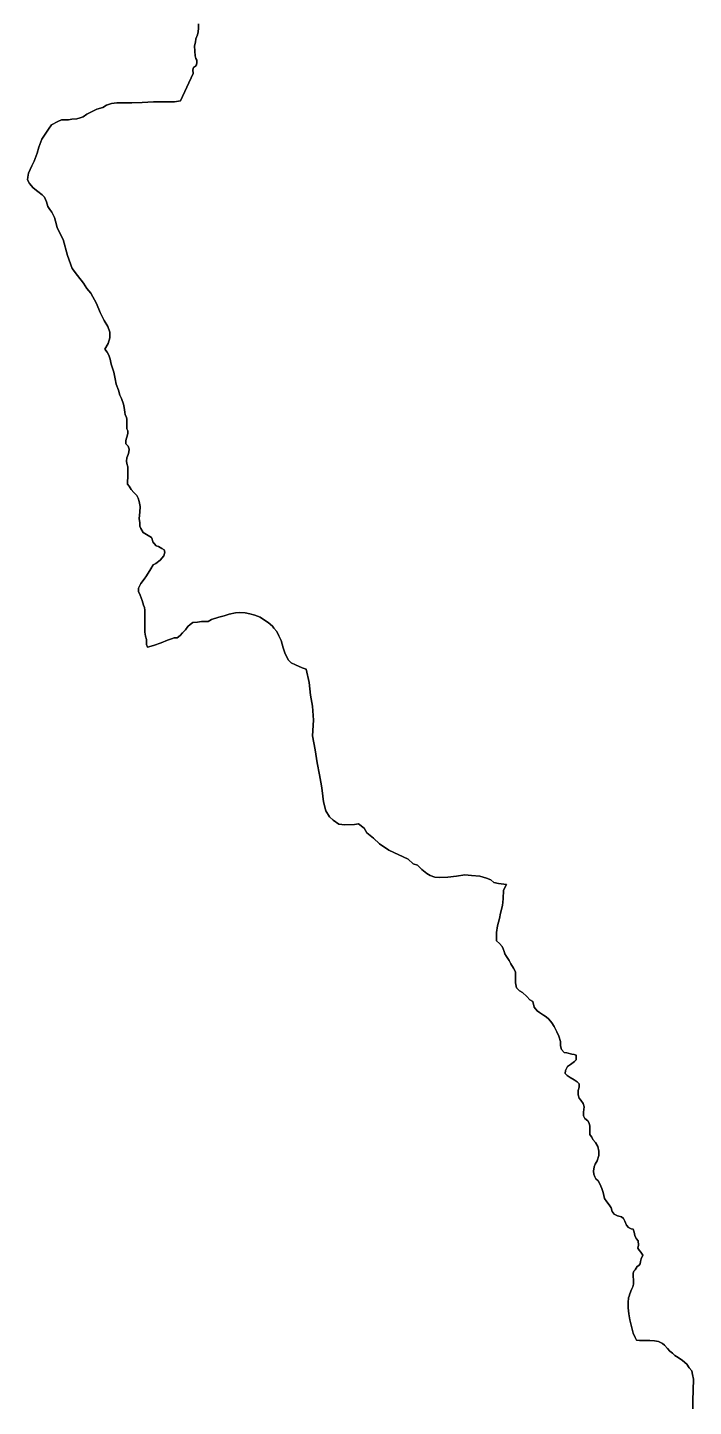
# Model space of a CAD drawing. Header units: inches. Extents: x 33.9 to 41.9, y -4.8 to 5.4.
# Drawn here: x 39.6485 to 39.7018, y -3.8627 to -3.7523 of the extents above; entities that cross this region are included whole.
import ezdxf

# ---------------------------------------------------------------- set-up
doc = ezdxf.new("R2010")
doc.units = ezdxf.units.IN
doc.header["$MEASUREMENT"] = 0
doc.layers.add('Counties', color=7, linetype='Continuous')

msp = doc.modelspace()

# ---------------------------------------------------------------- linework, layer by layer
at = {"layer": 'Counties'}
for points in [[(39.70175, -3.86293), (39.70175, -3.86228), (39.70181, -3.86054), (39.70173, -3.86018), (39.70167, -3.85987), (39.70147, -3.85963), (39.70127, -3.85934), (39.70092, -3.85906), (39.70058, -3.85881), (39.70033, -3.85865), (39.70013, -3.85848), (39.69991, -3.8583), (39.69973, -3.85808), (39.69948, -3.85783), (39.69932, -3.85769), (39.69902, -3.85753), (39.69869, -3.85748), (39.69833, -3.85746), (39.69792, -3.85746), (39.6975, -3.85744), (39.69726, -3.85742), (39.69713, -3.8572), (39.69697, -3.85687), (39.69691, -3.85654), (39.69671, -3.85579), (39.69663, -3.85532), (39.69659, -3.85483), (39.69659, -3.8544), (39.69661, -3.85404), (39.69665, -3.85391), (39.69671, -3.85371), (39.69685, -3.85336), (39.69695, -3.85316), (39.69701, -3.85295), (39.69701, -3.85263), (39.69697, -3.8523), (39.69697, -3.85206), (39.69703, -3.85191), (39.69715, -3.85179), (39.69729, -3.85154), (39.69744, -3.85146), (39.69754, -3.85132), (39.69756, -3.85112), (39.69762, -3.85091), (39.69776, -3.85063), (39.6976, -3.85038), (39.69746, -3.85022), (39.69736, -3.85006), (39.6974, -3.84981), (39.69738, -3.84948), (39.69723, -3.84928), (39.69711, -3.84904), (39.69707, -3.84877), (39.69699, -3.84854), (39.69683, -3.84851), (39.69661, -3.8484), (39.69646, -3.84822), (39.69632, -3.84791), (39.69622, -3.84769), (39.69604, -3.84755), (39.69573, -3.84746), (39.69547, -3.84734), (39.69531, -3.84712), (39.69521, -3.84683), (39.69505, -3.84659), (39.69488, -3.84636), (39.69468, -3.84607), (39.69464, -3.84585), (39.69458, -3.84559), (39.69448, -3.84528), (39.69432, -3.84491), (39.69419, -3.84467), (39.69399, -3.8445), (39.69391, -3.84434), (39.69383, -3.84414), (39.69381, -3.84389), (39.69385, -3.84355), (39.69393, -3.84334), (39.69411, -3.84306), (39.69423, -3.84263), (39.69423, -3.84228), (39.69415, -3.84191), (39.69397, -3.84159), (39.69375, -3.84136), (39.69367, -3.84118), (39.69357, -3.84103), (39.69352, -3.84095), (39.69352, -3.84065), (39.6935, -3.8403), (39.69346, -3.84006), (39.69334, -3.83987), (39.69312, -3.83967), (39.693, -3.83946), (39.693, -3.83918), (39.69306, -3.83873), (39.69298, -3.83848), (39.6928, -3.83822), (39.69267, -3.83806), (39.69257, -3.83777), (39.69257, -3.83744), (39.69267, -3.83716), (39.69265, -3.83689), (39.69249, -3.83675), (39.69225, -3.83657), (39.69195, -3.8364), (39.6917, -3.83622), (39.69154, -3.83606), (39.69156, -3.83583), (39.69168, -3.83561), (39.69172, -3.8355), (39.69196, -3.83534), (39.69229, -3.8351), (39.69243, -3.83497), (39.69243, -3.83479), (39.69241, -3.83461), (39.69225, -3.83455), (39.69206, -3.83452), (39.69168, -3.83442), (39.69146, -3.83438), (39.69125, -3.83414), (39.69117, -3.83387), (39.69117, -3.8335), (39.69103, -3.83308), (39.69087, -3.83273), (39.69065, -3.8323), (39.69046, -3.83201), (39.69024, -3.83171), (39.69002, -3.83153), (39.6898, -3.8314), (39.68947, -3.8312), (39.68929, -3.83105), (39.68905, -3.83075), (39.68894, -3.83032), (39.68872, -3.83018), (39.68848, -3.82991), (39.68812, -3.82959), (39.68789, -3.82944), (39.68763, -3.82922), (39.68757, -3.82881), (39.68757, -3.82834), (39.68755, -3.82793), (39.68739, -3.82763), (39.6872, -3.8273), (39.68706, -3.82703), (39.68684, -3.82671), (39.6867, -3.82648), (39.68666, -3.8263), (39.68657, -3.82608), (39.68649, -3.82591), (39.68627, -3.82567), (39.68605, -3.82546), (39.68603, -3.82479), (39.68611, -3.82426), (39.68627, -3.82365), (39.68637, -3.82324), (39.68653, -3.82261), (39.68657, -3.82209), (39.68661, -3.8214), (39.68684, -3.82093), (39.68619, -3.82087), (39.68584, -3.82077), (39.68558, -3.82056), (39.68524, -3.82044), (39.68471, -3.82026), (39.68404, -3.82022), (39.6835, -3.82016), (39.68283, -3.82026), (39.68214, -3.82034), (39.68151, -3.82038), (39.6811, -3.82034), (39.68072, -3.82022), (39.68046, -3.82007), (39.68007, -3.81973), (39.67971, -3.81938), (39.67936, -3.81928), (39.67898, -3.81891), (39.67742, -3.8182), (39.67667, -3.81768), (39.6762, -3.81724), (39.67566, -3.81679), (39.67545, -3.81642), (39.67499, -3.81609), (39.67466, -3.81613), (39.67389, -3.81617), (39.67341, -3.81611), (39.67296, -3.81579), (39.67268, -3.81552), (39.67237, -3.81503), (39.67219, -3.81432), (39.67209, -3.81342), (39.67203, -3.81305), (39.67187, -3.81217), (39.67169, -3.8112), (39.67152, -3.81015), (39.6713, -3.80903), (39.67138, -3.80779), (39.6713, -3.80666), (39.67116, -3.80577), (39.67104, -3.80477), (39.67079, -3.80369), (39.67049, -3.80358), (39.66996, -3.80336), (39.6696, -3.8032), (39.66938, -3.80297), (39.66923, -3.80269), (39.66909, -3.80238), (39.66895, -3.80199), (39.66889, -3.80169), (39.66879, -3.8014), (39.6686, -3.80103), (39.66846, -3.80068), (39.66822, -3.8004), (39.6681, -3.80024), (39.66775, -3.79997), (39.66739, -3.79971), (39.66713, -3.79952), (39.66668, -3.79936), (39.66629, -3.79926), (39.66593, -3.79919), (39.66544, -3.79917), (39.66514, -3.79919), (39.66463, -3.7993), (39.66423, -3.79942), (39.6638, -3.79954), (39.66322, -3.79973), (39.66295, -3.79987), (39.66243, -3.79987), (39.6621, -3.79993), (39.66172, -3.79997), (39.66152, -3.80011), (39.66133, -3.80027), (39.66113, -3.80054), (39.66091, -3.80079), (39.6607, -3.80101), (39.66046, -3.80119), (39.66022, -3.80119), (39.66002, -3.80127), (39.65969, -3.80138), (39.65919, -3.80158), (39.65858, -3.80181), (39.65811, -3.80193), (39.65803, -3.80172), (39.65801, -3.80131), (39.65793, -3.80105), (39.65789, -3.80074), (39.65789, -3.80025), (39.65789, -3.79897), (39.65787, -3.79876), (39.65779, -3.79856), (39.65767, -3.79821), (39.65752, -3.79776), (39.65738, -3.79748), (39.65738, -3.79721), (39.65756, -3.79683), (39.65783, -3.79648), (39.65803, -3.79623), (39.65837, -3.79566), (39.65854, -3.79534), (39.65876, -3.79523), (39.6591, -3.79497), (39.65941, -3.79462), (39.65949, -3.79434), (39.65943, -3.79413), (39.65925, -3.79403), (39.65898, -3.79387), (39.6588, -3.79381), (39.65864, -3.79364), (39.65852, -3.7935), (39.65848, -3.79328), (39.65843, -3.79315), (39.65815, -3.79299), (39.65775, -3.79274), (39.65756, -3.79244), (39.65748, -3.79225), (39.65748, -3.79197), (39.65744, -3.79162), (39.65748, -3.79113), (39.6575, -3.79068), (39.65742, -3.79026), (39.65736, -3.78999), (39.65724, -3.78979), (39.657, -3.78954), (39.65679, -3.78931), (39.65663, -3.78905), (39.65649, -3.78887), (39.65649, -3.7887), (39.65651, -3.7883), (39.65653, -3.78789), (39.65653, -3.7875), (39.65645, -3.78723), (39.65641, -3.78703), (39.65643, -3.78677), (39.65655, -3.78652), (39.65661, -3.78631), (39.65663, -3.78607), (39.65655, -3.78583), (39.65637, -3.78564), (39.65637, -3.78538), (39.65641, -3.78521), (39.65647, -3.78505), (39.65653, -3.78481), (39.65653, -3.78462), (39.65645, -3.78444), (39.65643, -3.78419), (39.65643, -3.7837), (39.65641, -3.78352), (39.65631, -3.78334), (39.65627, -3.78311), (39.65623, -3.78275), (39.65618, -3.78248), (39.65602, -3.78203), (39.65588, -3.78175), (39.65578, -3.78136), (39.6556, -3.78087), (39.6555, -3.78046), (39.65539, -3.77991), (39.65519, -3.77928), (39.65511, -3.77887), (39.65501, -3.77856), (39.65487, -3.7783), (39.65468, -3.77807), (39.65495, -3.77762), (39.65509, -3.77717), (39.65507, -3.77672), (39.65491, -3.77627), (39.65462, -3.77578), (39.65432, -3.77513), (39.65402, -3.77442), (39.65357, -3.7736), (39.65325, -3.77321), (39.65298, -3.77279), (39.6525, -3.77217), (39.65207, -3.77162), (39.65169, -3.77056), (39.65134, -3.7693), (39.65098, -3.76858), (39.65087, -3.76832), (39.65073, -3.76783), (39.65065, -3.76752), (39.65045, -3.76709), (39.65029, -3.76689), (39.65012, -3.76666), (39.65, -3.76628), (39.64984, -3.76591), (39.64966, -3.76572), (39.64931, -3.76546), (39.64895, -3.76515), (39.64865, -3.76481), (39.6485, -3.76452), (39.64852, -3.7643), (39.64857, -3.76397), (39.64883, -3.7634), (39.64903, -3.76301), (39.64927, -3.76238), (39.64941, -3.76189), (39.64964, -3.76126), (39.6499, -3.76085), (39.65016, -3.76046), (39.65041, -3.76011), (39.65091, -3.75983), (39.6512, -3.75972), (39.6515, -3.7597), (39.65176, -3.7597), (39.65203, -3.75966), (39.65243, -3.75962), (39.6527, -3.75956), (39.65294, -3.75948), (39.65324, -3.75926), (39.65367, -3.75905), (39.65403, -3.75885), (39.65452, -3.75871), (39.65482, -3.75854), (39.65521, -3.7584), (39.65563, -3.75836), (39.65626, -3.75836), (39.65683, -3.75836), (39.65768, -3.75832), (39.65859, -3.75828), (39.65944, -3.75828), (39.66025, -3.75826), (39.66074, -3.7582), (39.66175, -3.75601), (39.66173, -3.75571), (39.66179, -3.75552), (39.66195, -3.75542), (39.66203, -3.7553), (39.66205, -3.75513), (39.66205, -3.75493), (39.66197, -3.75481), (39.66191, -3.75458), (39.66189, -3.75422), (39.66187, -3.75377), (39.66193, -3.75348), (39.66197, -3.75322), (39.66211, -3.75291), (39.66215, -3.75267), (39.66219, -3.75238), (39.66219, -3.75201)], [(39.66219, -3.75201), (39.66219, -3.75238), (39.66215, -3.75267), (39.66211, -3.75291), (39.66197, -3.75322), (39.66193, -3.75348), (39.66187, -3.75377), (39.66189, -3.75422), (39.66191, -3.75458), (39.66197, -3.75481), (39.66205, -3.75493), (39.66205, -3.75513), (39.66203, -3.7553), (39.66195, -3.75542), (39.66179, -3.75552), (39.66173, -3.75571), (39.66175, -3.75601), (39.66074, -3.7582), (39.66025, -3.75826), (39.65944, -3.75828), (39.65859, -3.75828), (39.65768, -3.75832), (39.65683, -3.75836), (39.65626, -3.75836), (39.65563, -3.75836), (39.65521, -3.7584), (39.65482, -3.75854), (39.65452, -3.75871), (39.65403, -3.75885), (39.65367, -3.75905), (39.65324, -3.75926), (39.65294, -3.75948), (39.6527, -3.75956), (39.65243, -3.75962), (39.65203, -3.75966), (39.65176, -3.7597), (39.6515, -3.7597), (39.6512, -3.75972), (39.65091, -3.75983), (39.65041, -3.76011), (39.65016, -3.76046), (39.6499, -3.76085), (39.64964, -3.76126), (39.64941, -3.76189), (39.64927, -3.76238), (39.64903, -3.76301), (39.64883, -3.7634), (39.64857, -3.76397), (39.64852, -3.7643), (39.6485, -3.76452), (39.64865, -3.76481), (39.64895, -3.76515), (39.64931, -3.76546), (39.64966, -3.76572), (39.64984, -3.76591), (39.65, -3.76628), (39.65012, -3.76666), (39.65029, -3.76689), (39.65045, -3.76709), (39.65065, -3.76752), (39.65073, -3.76783), (39.65087, -3.76832), (39.65098, -3.76858), (39.65134, -3.7693), (39.65169, -3.77056), (39.65207, -3.77162), (39.6525, -3.77217), (39.65298, -3.77279), (39.65325, -3.77321), (39.65357, -3.7736), (39.65402, -3.77442), (39.65432, -3.77513), (39.65462, -3.77578), (39.65491, -3.77627), (39.65507, -3.77672), (39.65509, -3.77717), (39.65495, -3.77762), (39.65468, -3.77807), (39.65487, -3.7783), (39.65501, -3.77856), (39.65511, -3.77887), (39.65519, -3.77928), (39.65539, -3.77991), (39.6555, -3.78046), (39.6556, -3.78087), (39.65578, -3.78136), (39.65588, -3.78175), (39.65602, -3.78203), (39.65618, -3.78248), (39.65623, -3.78275), (39.65627, -3.78311), (39.65631, -3.78334), (39.65641, -3.78352), (39.65643, -3.7837), (39.65643, -3.78419), (39.65645, -3.78444), (39.65653, -3.78462), (39.65653, -3.78481), (39.65647, -3.78505), (39.65641, -3.78521), (39.65637, -3.78538), (39.65637, -3.78564), (39.65655, -3.78583), (39.65663, -3.78607), (39.65661, -3.78631), (39.65655, -3.78652), (39.65643, -3.78677), (39.65641, -3.78703), (39.65645, -3.78723), (39.65653, -3.7875), (39.65653, -3.78789), (39.65651, -3.7883), (39.65649, -3.7887), (39.65649, -3.78887), (39.65663, -3.78905), (39.65679, -3.78931), (39.657, -3.78954), (39.65724, -3.78979), (39.65736, -3.78999), (39.65742, -3.79026), (39.6575, -3.79068), (39.65748, -3.79113), (39.65744, -3.79162), (39.65748, -3.79197), (39.65748, -3.79225), (39.65756, -3.79244), (39.65775, -3.79274), (39.65815, -3.79299), (39.65843, -3.79315), (39.65848, -3.79328), (39.65852, -3.7935), (39.65864, -3.79364), (39.6588, -3.79381), (39.65898, -3.79387), (39.65925, -3.79403), (39.65943, -3.79413), (39.65949, -3.79434), (39.65941, -3.79462), (39.6591, -3.79497), (39.65876, -3.79523), (39.65854, -3.79534), (39.65837, -3.79566), (39.65803, -3.79623), (39.65783, -3.79648), (39.65756, -3.79683), (39.65738, -3.79721), (39.65738, -3.79748), (39.65752, -3.79776), (39.65767, -3.79821), (39.65779, -3.79856), (39.65787, -3.79876), (39.65789, -3.79897), (39.65789, -3.80025), (39.65789, -3.80074), (39.65793, -3.80105), (39.65801, -3.80131), (39.65803, -3.80172), (39.65811, -3.80193), (39.65858, -3.80181), (39.65919, -3.80158), (39.65969, -3.80138), (39.66002, -3.80127), (39.66022, -3.80119), (39.66046, -3.80119), (39.6607, -3.80101), (39.66091, -3.80079), (39.66113, -3.80054), (39.66133, -3.80027), (39.66152, -3.80011), (39.66172, -3.79997), (39.6621, -3.79993), (39.66243, -3.79987), (39.66295, -3.79987), (39.66322, -3.79973), (39.6638, -3.79954), (39.66423, -3.79942), (39.66463, -3.7993), (39.66514, -3.79919), (39.66544, -3.79917), (39.66593, -3.79919), (39.66629, -3.79926), (39.66668, -3.79936), (39.66713, -3.79952), (39.66739, -3.79971), (39.66775, -3.79997), (39.6681, -3.80024), (39.66822, -3.8004), (39.66846, -3.80068), (39.6686, -3.80103), (39.66879, -3.8014), (39.66889, -3.80169), (39.66895, -3.80199), (39.66909, -3.80238), (39.66923, -3.80269), (39.66938, -3.80297), (39.6696, -3.8032), (39.66996, -3.80336), (39.67049, -3.80358), (39.67079, -3.80369), (39.67104, -3.80477), (39.67116, -3.80577), (39.6713, -3.80666), (39.67138, -3.80779), (39.6713, -3.80903), (39.67152, -3.81015), (39.67169, -3.8112), (39.67187, -3.81217), (39.67203, -3.81305), (39.67209, -3.81342), (39.67219, -3.81432), (39.67237, -3.81503), (39.67268, -3.81552), (39.67296, -3.81579), (39.67341, -3.81611), (39.67389, -3.81617), (39.67466, -3.81613), (39.67499, -3.81609), (39.67545, -3.81642), (39.67566, -3.81679), (39.6762, -3.81724), (39.67667, -3.81768), (39.67742, -3.8182), (39.67898, -3.81891), (39.67936, -3.81928), (39.67971, -3.81938), (39.68007, -3.81973), (39.68046, -3.82007), (39.68072, -3.82022), (39.6811, -3.82034), (39.68151, -3.82038), (39.68214, -3.82034), (39.68283, -3.82026), (39.6835, -3.82016), (39.68404, -3.82022), (39.68471, -3.82026), (39.68524, -3.82044), (39.68558, -3.82056), (39.68584, -3.82077), (39.68619, -3.82087), (39.68684, -3.82093), (39.68661, -3.8214), (39.68657, -3.82209), (39.68653, -3.82261), (39.68637, -3.82324), (39.68627, -3.82365), (39.68611, -3.82426), (39.68603, -3.82479), (39.68605, -3.82546), (39.68627, -3.82567), (39.68649, -3.82591), (39.68657, -3.82608), (39.68666, -3.8263), (39.6867, -3.82648), (39.68684, -3.82671), (39.68706, -3.82703), (39.6872, -3.8273), (39.68739, -3.82763), (39.68755, -3.82793), (39.68757, -3.82834), (39.68757, -3.82881), (39.68763, -3.82922), (39.68789, -3.82944), (39.68812, -3.82959), (39.68848, -3.82991), (39.68872, -3.83018), (39.68894, -3.83032), (39.68905, -3.83075), (39.68929, -3.83105), (39.68947, -3.8312), (39.6898, -3.8314), (39.69002, -3.83153), (39.69024, -3.83171), (39.69046, -3.83201), (39.69065, -3.8323), (39.69087, -3.83273), (39.69103, -3.83308), (39.69117, -3.8335), (39.69117, -3.83387), (39.69125, -3.83414), (39.69146, -3.83438), (39.69168, -3.83442), (39.69206, -3.83452), (39.69225, -3.83455), (39.69241, -3.83461), (39.69243, -3.83479), (39.69243, -3.83497), (39.69229, -3.8351), (39.69196, -3.83534), (39.69172, -3.8355), (39.69168, -3.83561), (39.69156, -3.83583), (39.69154, -3.83606), (39.6917, -3.83622), (39.69195, -3.8364), (39.69225, -3.83657), (39.69249, -3.83675), (39.69265, -3.83689), (39.69267, -3.83716), (39.69257, -3.83744), (39.69257, -3.83777), (39.69267, -3.83806), (39.6928, -3.83822), (39.69298, -3.83848), (39.69306, -3.83873), (39.693, -3.83918), (39.693, -3.83946), (39.69312, -3.83967), (39.69334, -3.83987), (39.69346, -3.84006), (39.6935, -3.8403), (39.69352, -3.84065), (39.69352, -3.84095), (39.69357, -3.84103), (39.69367, -3.84118), (39.69375, -3.84136), (39.69397, -3.84159), (39.69415, -3.84191), (39.69423, -3.84228), (39.69423, -3.84263), (39.69411, -3.84306), (39.69393, -3.84334), (39.69385, -3.84355), (39.69381, -3.84389), (39.69383, -3.84414), (39.69391, -3.84434), (39.69399, -3.8445), (39.69419, -3.84467), (39.69432, -3.84491), (39.69448, -3.84528), (39.69458, -3.84559), (39.69464, -3.84585), (39.69468, -3.84607), (39.69488, -3.84636), (39.69505, -3.84659), (39.69521, -3.84683), (39.69531, -3.84712), (39.69547, -3.84734), (39.69573, -3.84746), (39.69604, -3.84755), (39.69622, -3.84769), (39.69632, -3.84791), (39.69646, -3.84822), (39.69661, -3.8484), (39.69683, -3.84851), (39.69699, -3.84854), (39.69707, -3.84877), (39.69711, -3.84904), (39.69723, -3.84928), (39.69738, -3.84948), (39.6974, -3.84981), (39.69736, -3.85006), (39.69746, -3.85022), (39.6976, -3.85038), (39.69776, -3.85063), (39.69762, -3.85091), (39.69756, -3.85112), (39.69754, -3.85132), (39.69744, -3.85146), (39.69729, -3.85154), (39.69715, -3.85179), (39.69703, -3.85191), (39.69697, -3.85206), (39.69697, -3.8523), (39.69701, -3.85263), (39.69701, -3.85295), (39.69695, -3.85316), (39.69685, -3.85336), (39.69671, -3.85371), (39.69665, -3.85391), (39.69661, -3.85404), (39.69659, -3.8544), (39.69659, -3.85483), (39.69663, -3.85532), (39.69671, -3.85579), (39.69691, -3.85654), (39.69697, -3.85687), (39.69713, -3.8572), (39.69726, -3.85742), (39.6975, -3.85744), (39.69792, -3.85746), (39.69833, -3.85746), (39.69869, -3.85748), (39.69902, -3.85753), (39.69932, -3.85769), (39.69948, -3.85783), (39.69973, -3.85808), (39.69991, -3.8583), (39.70013, -3.85848), (39.70033, -3.85865), (39.70058, -3.85881), (39.70092, -3.85906), (39.70127, -3.85934), (39.70147, -3.85963), (39.70167, -3.85987), (39.70173, -3.86018), (39.70181, -3.86054), (39.70175, -3.86228), (39.70175, -3.86293)], [(39.70175, -3.86293), (39.70175, -3.86228), (39.70181, -3.86054), (39.70173, -3.86018), (39.70167, -3.85987), (39.70147, -3.85963), (39.70127, -3.85934), (39.70092, -3.85906), (39.70058, -3.85881), (39.70033, -3.85865), (39.70013, -3.85848), (39.69991, -3.8583), (39.69973, -3.85808), (39.69948, -3.85783), (39.69932, -3.85769), (39.69902, -3.85753), (39.69869, -3.85748), (39.69833, -3.85746), (39.69792, -3.85746), (39.6975, -3.85744), (39.69726, -3.85742), (39.69713, -3.8572), (39.69697, -3.85687), (39.69691, -3.85654), (39.69671, -3.85579), (39.69663, -3.85532), (39.69659, -3.85483), (39.69659, -3.8544), (39.69661, -3.85404), (39.69665, -3.85391), (39.69671, -3.85371), (39.69685, -3.85336), (39.69695, -3.85316), (39.69701, -3.85295), (39.69701, -3.85263), (39.69697, -3.8523), (39.69697, -3.85206), (39.69703, -3.85191), (39.69715, -3.85179), (39.69729, -3.85154), (39.69744, -3.85146), (39.69754, -3.85132), (39.69756, -3.85112), (39.69762, -3.85091), (39.69776, -3.85063), (39.6976, -3.85038), (39.69746, -3.85022), (39.69736, -3.85006), (39.6974, -3.84981), (39.69738, -3.84948), (39.69723, -3.84928), (39.69711, -3.84904), (39.69707, -3.84877), (39.69699, -3.84854), (39.69683, -3.84851), (39.69661, -3.8484), (39.69646, -3.84822), (39.69632, -3.84791), (39.69622, -3.84769), (39.69604, -3.84755), (39.69573, -3.84746), (39.69547, -3.84734), (39.69531, -3.84712), (39.69521, -3.84683), (39.69505, -3.84659), (39.69488, -3.84636), (39.69468, -3.84607), (39.69464, -3.84585), (39.69458, -3.84559), (39.69448, -3.84528), (39.69432, -3.84491), (39.69419, -3.84467), (39.69399, -3.8445), (39.69391, -3.84434), (39.69383, -3.84414), (39.69381, -3.84389), (39.69385, -3.84355), (39.69393, -3.84334), (39.69411, -3.84306), (39.69423, -3.84263), (39.69423, -3.84228), (39.69415, -3.84191), (39.69397, -3.84159), (39.69375, -3.84136), (39.69367, -3.84118), (39.69357, -3.84103), (39.69352, -3.84095), (39.69352, -3.84065), (39.6935, -3.8403), (39.69346, -3.84006), (39.69334, -3.83987), (39.69312, -3.83967), (39.693, -3.83946), (39.693, -3.83918), (39.69306, -3.83873), (39.69298, -3.83848), (39.6928, -3.83822), (39.69267, -3.83806), (39.69257, -3.83777), (39.69257, -3.83744), (39.69267, -3.83716), (39.69265, -3.83689), (39.69249, -3.83675), (39.69225, -3.83657), (39.69195, -3.8364), (39.6917, -3.83622), (39.69154, -3.83606), (39.69156, -3.83583), (39.69168, -3.83561), (39.69172, -3.8355), (39.69196, -3.83534), (39.69229, -3.8351), (39.69243, -3.83497), (39.69243, -3.83479), (39.69241, -3.83461), (39.69225, -3.83455), (39.69206, -3.83452), (39.69168, -3.83442), (39.69146, -3.83438), (39.69125, -3.83414), (39.69117, -3.83387), (39.69117, -3.8335), (39.69103, -3.83308), (39.69087, -3.83273), (39.69065, -3.8323), (39.69046, -3.83201), (39.69024, -3.83171), (39.69002, -3.83153), (39.6898, -3.8314), (39.68947, -3.8312), (39.68929, -3.83105), (39.68905, -3.83075), (39.68894, -3.83032), (39.68872, -3.83018), (39.68848, -3.82991), (39.68812, -3.82959), (39.68789, -3.82944), (39.68763, -3.82922), (39.68757, -3.82881), (39.68757, -3.82834), (39.68755, -3.82793), (39.68739, -3.82763), (39.6872, -3.8273), (39.68706, -3.82703), (39.68684, -3.82671), (39.6867, -3.82648), (39.68666, -3.8263), (39.68657, -3.82608), (39.68649, -3.82591), (39.68627, -3.82567), (39.68605, -3.82546), (39.68603, -3.82479), (39.68611, -3.82426), (39.68627, -3.82365), (39.68637, -3.82324), (39.68653, -3.82261), (39.68657, -3.82209), (39.68661, -3.8214), (39.68684, -3.82093), (39.68619, -3.82087), (39.68584, -3.82077), (39.68558, -3.82056), (39.68524, -3.82044), (39.68471, -3.82026), (39.68404, -3.82022), (39.6835, -3.82016), (39.68283, -3.82026), (39.68214, -3.82034), (39.68151, -3.82038), (39.6811, -3.82034), (39.68072, -3.82022), (39.68046, -3.82007), (39.68007, -3.81973), (39.67971, -3.81938), (39.67936, -3.81928), (39.67898, -3.81891), (39.67742, -3.8182), (39.67667, -3.81768), (39.6762, -3.81724), (39.67566, -3.81679), (39.67545, -3.81642), (39.67499, -3.81609), (39.67466, -3.81613), (39.67389, -3.81617), (39.67341, -3.81611), (39.67296, -3.81579), (39.67268, -3.81552), (39.67237, -3.81503), (39.67219, -3.81432), (39.67209, -3.81342), (39.67203, -3.81305), (39.67187, -3.81217), (39.67169, -3.8112), (39.67152, -3.81015), (39.6713, -3.80903), (39.67138, -3.80779), (39.6713, -3.80666), (39.67116, -3.80577), (39.67104, -3.80477), (39.67079, -3.80369), (39.67049, -3.80358), (39.66996, -3.80336), (39.6696, -3.8032), (39.66938, -3.80297), (39.66923, -3.80269), (39.66909, -3.80238), (39.66895, -3.80199), (39.66889, -3.80169), (39.66879, -3.8014), (39.6686, -3.80103), (39.66846, -3.80068), (39.66822, -3.8004), (39.6681, -3.80024), (39.66775, -3.79997), (39.66739, -3.79971), (39.66713, -3.79952), (39.66668, -3.79936), (39.66629, -3.79926), (39.66593, -3.79919), (39.66544, -3.79917), (39.66514, -3.79919), (39.66463, -3.7993), (39.66423, -3.79942), (39.6638, -3.79954), (39.66322, -3.79973), (39.66295, -3.79987), (39.66243, -3.79987), (39.6621, -3.79993), (39.66172, -3.79997), (39.66152, -3.80011), (39.66133, -3.80027), (39.66113, -3.80054), (39.66091, -3.80079), (39.6607, -3.80101), (39.66046, -3.80119), (39.66022, -3.80119), (39.66002, -3.80127), (39.65969, -3.80138), (39.65919, -3.80158), (39.65858, -3.80181), (39.65811, -3.80193), (39.65803, -3.80172), (39.65801, -3.80131), (39.65793, -3.80105), (39.65789, -3.80074), (39.65789, -3.80025), (39.65789, -3.79897), (39.65787, -3.79876), (39.65779, -3.79856), (39.65767, -3.79821), (39.65752, -3.79776), (39.65738, -3.79748), (39.65738, -3.79721), (39.65756, -3.79683), (39.65783, -3.79648), (39.65803, -3.79623), (39.65837, -3.79566), (39.65854, -3.79534), (39.65876, -3.79523), (39.6591, -3.79497), (39.65941, -3.79462), (39.65949, -3.79434), (39.65943, -3.79413), (39.65925, -3.79403), (39.65898, -3.79387), (39.6588, -3.79381), (39.65864, -3.79364), (39.65852, -3.7935), (39.65848, -3.79328), (39.65843, -3.79315), (39.65815, -3.79299), (39.65775, -3.79274), (39.65756, -3.79244), (39.65748, -3.79225), (39.65748, -3.79197), (39.65744, -3.79162), (39.65748, -3.79113), (39.6575, -3.79068), (39.65742, -3.79026), (39.65736, -3.78999), (39.65724, -3.78979), (39.657, -3.78954), (39.65679, -3.78931), (39.65663, -3.78905), (39.65649, -3.78887), (39.65649, -3.7887), (39.65651, -3.7883), (39.65653, -3.78789), (39.65653, -3.7875), (39.65645, -3.78723), (39.65641, -3.78703), (39.65643, -3.78677), (39.65655, -3.78652), (39.65661, -3.78631), (39.65663, -3.78607), (39.65655, -3.78583), (39.65637, -3.78564), (39.65637, -3.78538), (39.65641, -3.78521), (39.65647, -3.78505), (39.65653, -3.78481), (39.65653, -3.78462), (39.65645, -3.78444), (39.65643, -3.78419), (39.65643, -3.7837), (39.65641, -3.78352), (39.65631, -3.78334), (39.65627, -3.78311), (39.65623, -3.78275), (39.65618, -3.78248), (39.65602, -3.78203), (39.65588, -3.78175), (39.65578, -3.78136), (39.6556, -3.78087), (39.6555, -3.78046), (39.65539, -3.77991), (39.65519, -3.77928), (39.65511, -3.77887), (39.65501, -3.77856), (39.65487, -3.7783), (39.65468, -3.77807), (39.65495, -3.77762), (39.65509, -3.77717), (39.65507, -3.77672), (39.65491, -3.77627), (39.65462, -3.77578), (39.65432, -3.77513), (39.65402, -3.77442), (39.65357, -3.7736), (39.65325, -3.77321), (39.65298, -3.77279), (39.6525, -3.77217), (39.65207, -3.77162), (39.65169, -3.77056), (39.65134, -3.7693), (39.65098, -3.76858), (39.65087, -3.76832), (39.65073, -3.76783), (39.65065, -3.76752), (39.65045, -3.76709), (39.65029, -3.76689), (39.65012, -3.76666), (39.65, -3.76628), (39.64984, -3.76591), (39.64966, -3.76572), (39.64931, -3.76546), (39.64895, -3.76515), (39.64865, -3.76481), (39.6485, -3.76452), (39.64852, -3.7643), (39.64857, -3.76397), (39.64883, -3.7634), (39.64903, -3.76301), (39.64927, -3.76238), (39.64941, -3.76189), (39.64964, -3.76126), (39.6499, -3.76085), (39.65016, -3.76046), (39.65041, -3.76011), (39.65091, -3.75983), (39.6512, -3.75972), (39.6515, -3.7597), (39.65176, -3.7597), (39.65203, -3.75966), (39.65243, -3.75962), (39.6527, -3.75956), (39.65294, -3.75948), (39.65324, -3.75926), (39.65367, -3.75905), (39.65403, -3.75885), (39.65452, -3.75871), (39.65482, -3.75854), (39.65521, -3.7584), (39.65563, -3.75836), (39.65626, -3.75836), (39.65683, -3.75836), (39.65768, -3.75832), (39.65859, -3.75828), (39.65944, -3.75828), (39.66025, -3.75826), (39.66074, -3.7582), (39.66175, -3.75601), (39.66173, -3.75571), (39.66179, -3.75552), (39.66195, -3.75542), (39.66203, -3.7553), (39.66205, -3.75513), (39.66205, -3.75493), (39.66197, -3.75481), (39.66191, -3.75458), (39.66189, -3.75422), (39.66187, -3.75377), (39.66193, -3.75348), (39.66197, -3.75322), (39.66211, -3.75291), (39.66215, -3.75267), (39.66219, -3.75238), (39.66219, -3.75201)], [(39.66219, -3.75201), (39.66219, -3.75238), (39.66215, -3.75267), (39.66211, -3.75291), (39.66197, -3.75322), (39.66193, -3.75348), (39.66187, -3.75377), (39.66189, -3.75422), (39.66191, -3.75458), (39.66197, -3.75481), (39.66205, -3.75493), (39.66205, -3.75513), (39.66203, -3.7553), (39.66195, -3.75542), (39.66179, -3.75552), (39.66173, -3.75571), (39.66175, -3.75601), (39.66074, -3.7582), (39.66025, -3.75826), (39.65944, -3.75828), (39.65859, -3.75828), (39.65768, -3.75832), (39.65683, -3.75836), (39.65626, -3.75836), (39.65563, -3.75836), (39.65521, -3.7584), (39.65482, -3.75854), (39.65452, -3.75871), (39.65403, -3.75885), (39.65367, -3.75905), (39.65324, -3.75926), (39.65294, -3.75948), (39.6527, -3.75956), (39.65243, -3.75962), (39.65203, -3.75966), (39.65176, -3.7597), (39.6515, -3.7597), (39.6512, -3.75972), (39.65091, -3.75983), (39.65041, -3.76011), (39.65016, -3.76046), (39.6499, -3.76085), (39.64964, -3.76126), (39.64941, -3.76189), (39.64927, -3.76238), (39.64903, -3.76301), (39.64883, -3.7634), (39.64857, -3.76397), (39.64852, -3.7643), (39.6485, -3.76452), (39.64865, -3.76481), (39.64895, -3.76515), (39.64931, -3.76546), (39.64966, -3.76572), (39.64984, -3.76591), (39.65, -3.76628), (39.65012, -3.76666), (39.65029, -3.76689), (39.65045, -3.76709), (39.65065, -3.76752), (39.65073, -3.76783), (39.65087, -3.76832), (39.65098, -3.76858), (39.65134, -3.7693), (39.65169, -3.77056), (39.65207, -3.77162), (39.6525, -3.77217), (39.65298, -3.77279), (39.65325, -3.77321), (39.65357, -3.7736), (39.65402, -3.77442), (39.65432, -3.77513), (39.65462, -3.77578), (39.65491, -3.77627), (39.65507, -3.77672), (39.65509, -3.77717), (39.65495, -3.77762), (39.65468, -3.77807), (39.65487, -3.7783), (39.65501, -3.77856), (39.65511, -3.77887), (39.65519, -3.77928), (39.65539, -3.77991), (39.6555, -3.78046), (39.6556, -3.78087), (39.65578, -3.78136), (39.65588, -3.78175), (39.65602, -3.78203), (39.65618, -3.78248), (39.65623, -3.78275), (39.65627, -3.78311), (39.65631, -3.78334), (39.65641, -3.78352), (39.65643, -3.7837), (39.65643, -3.78419), (39.65645, -3.78444), (39.65653, -3.78462), (39.65653, -3.78481), (39.65647, -3.78505), (39.65641, -3.78521), (39.65637, -3.78538), (39.65637, -3.78564), (39.65655, -3.78583), (39.65663, -3.78607), (39.65661, -3.78631), (39.65655, -3.78652), (39.65643, -3.78677), (39.65641, -3.78703), (39.65645, -3.78723), (39.65653, -3.7875), (39.65653, -3.78789), (39.65651, -3.7883), (39.65649, -3.7887), (39.65649, -3.78887), (39.65663, -3.78905), (39.65679, -3.78931), (39.657, -3.78954), (39.65724, -3.78979), (39.65736, -3.78999), (39.65742, -3.79026), (39.6575, -3.79068), (39.65748, -3.79113), (39.65744, -3.79162), (39.65748, -3.79197), (39.65748, -3.79225), (39.65756, -3.79244), (39.65775, -3.79274), (39.65815, -3.79299), (39.65843, -3.79315), (39.65848, -3.79328), (39.65852, -3.7935), (39.65864, -3.79364), (39.6588, -3.79381), (39.65898, -3.79387), (39.65925, -3.79403), (39.65943, -3.79413), (39.65949, -3.79434), (39.65941, -3.79462), (39.6591, -3.79497), (39.65876, -3.79523), (39.65854, -3.79534), (39.65837, -3.79566), (39.65803, -3.79623), (39.65783, -3.79648), (39.65756, -3.79683), (39.65738, -3.79721), (39.65738, -3.79748), (39.65752, -3.79776), (39.65767, -3.79821), (39.65779, -3.79856), (39.65787, -3.79876), (39.65789, -3.79897), (39.65789, -3.80025), (39.65789, -3.80074), (39.65793, -3.80105), (39.65801, -3.80131), (39.65803, -3.80172), (39.65811, -3.80193), (39.65858, -3.80181), (39.65919, -3.80158), (39.65969, -3.80138), (39.66002, -3.80127), (39.66022, -3.80119), (39.66046, -3.80119), (39.6607, -3.80101), (39.66091, -3.80079), (39.66113, -3.80054), (39.66133, -3.80027), (39.66152, -3.80011), (39.66172, -3.79997), (39.6621, -3.79993), (39.66243, -3.79987), (39.66295, -3.79987), (39.66322, -3.79973), (39.6638, -3.79954), (39.66423, -3.79942), (39.66463, -3.7993), (39.66514, -3.79919), (39.66544, -3.79917), (39.66593, -3.79919), (39.66629, -3.79926), (39.66668, -3.79936), (39.66713, -3.79952), (39.66739, -3.79971), (39.66775, -3.79997), (39.6681, -3.80024), (39.66822, -3.8004), (39.66846, -3.80068), (39.6686, -3.80103), (39.66879, -3.8014), (39.66889, -3.80169), (39.66895, -3.80199), (39.66909, -3.80238), (39.66923, -3.80269), (39.66938, -3.80297), (39.6696, -3.8032), (39.66996, -3.80336), (39.67049, -3.80358), (39.67079, -3.80369), (39.67104, -3.80477), (39.67116, -3.80577), (39.6713, -3.80666), (39.67138, -3.80779), (39.6713, -3.80903), (39.67152, -3.81015), (39.67169, -3.8112), (39.67187, -3.81217), (39.67203, -3.81305), (39.67209, -3.81342), (39.67219, -3.81432), (39.67237, -3.81503), (39.67268, -3.81552), (39.67296, -3.81579), (39.67341, -3.81611), (39.67389, -3.81617), (39.67466, -3.81613), (39.67499, -3.81609), (39.67545, -3.81642), (39.67566, -3.81679), (39.6762, -3.81724), (39.67667, -3.81768), (39.67742, -3.8182), (39.67898, -3.81891), (39.67936, -3.81928), (39.67971, -3.81938), (39.68007, -3.81973), (39.68046, -3.82007), (39.68072, -3.82022), (39.6811, -3.82034), (39.68151, -3.82038), (39.68214, -3.82034), (39.68283, -3.82026), (39.6835, -3.82016), (39.68404, -3.82022), (39.68471, -3.82026), (39.68524, -3.82044), (39.68558, -3.82056), (39.68584, -3.82077), (39.68619, -3.82087), (39.68684, -3.82093), (39.68661, -3.8214), (39.68657, -3.82209), (39.68653, -3.82261), (39.68637, -3.82324), (39.68627, -3.82365), (39.68611, -3.82426), (39.68603, -3.82479), (39.68605, -3.82546), (39.68627, -3.82567), (39.68649, -3.82591), (39.68657, -3.82608), (39.68666, -3.8263), (39.6867, -3.82648), (39.68684, -3.82671), (39.68706, -3.82703), (39.6872, -3.8273), (39.68739, -3.82763), (39.68755, -3.82793), (39.68757, -3.82834), (39.68757, -3.82881), (39.68763, -3.82922), (39.68789, -3.82944), (39.68812, -3.82959), (39.68848, -3.82991), (39.68872, -3.83018), (39.68894, -3.83032), (39.68905, -3.83075), (39.68929, -3.83105), (39.68947, -3.8312), (39.6898, -3.8314), (39.69002, -3.83153), (39.69024, -3.83171), (39.69046, -3.83201), (39.69065, -3.8323), (39.69087, -3.83273), (39.69103, -3.83308), (39.69117, -3.8335), (39.69117, -3.83387), (39.69125, -3.83414), (39.69146, -3.83438), (39.69168, -3.83442), (39.69206, -3.83452), (39.69225, -3.83455), (39.69241, -3.83461), (39.69243, -3.83479), (39.69243, -3.83497), (39.69229, -3.8351), (39.69196, -3.83534), (39.69172, -3.8355), (39.69168, -3.83561), (39.69156, -3.83583), (39.69154, -3.83606), (39.6917, -3.83622), (39.69195, -3.8364), (39.69225, -3.83657), (39.69249, -3.83675), (39.69265, -3.83689), (39.69267, -3.83716), (39.69257, -3.83744), (39.69257, -3.83777), (39.69267, -3.83806), (39.6928, -3.83822), (39.69298, -3.83848), (39.69306, -3.83873), (39.693, -3.83918), (39.693, -3.83946), (39.69312, -3.83967), (39.69334, -3.83987), (39.69346, -3.84006), (39.6935, -3.8403), (39.69352, -3.84065), (39.69352, -3.84095), (39.69357, -3.84103), (39.69367, -3.84118), (39.69375, -3.84136), (39.69397, -3.84159), (39.69415, -3.84191), (39.69423, -3.84228), (39.69423, -3.84263), (39.69411, -3.84306), (39.69393, -3.84334), (39.69385, -3.84355), (39.69381, -3.84389), (39.69383, -3.84414), (39.69391, -3.84434), (39.69399, -3.8445), (39.69419, -3.84467), (39.69432, -3.84491), (39.69448, -3.84528), (39.69458, -3.84559), (39.69464, -3.84585), (39.69468, -3.84607), (39.69488, -3.84636), (39.69505, -3.84659), (39.69521, -3.84683), (39.69531, -3.84712), (39.69547, -3.84734), (39.69573, -3.84746), (39.69604, -3.84755), (39.69622, -3.84769), (39.69632, -3.84791), (39.69646, -3.84822), (39.69661, -3.8484), (39.69683, -3.84851), (39.69699, -3.84854), (39.69707, -3.84877), (39.69711, -3.84904), (39.69723, -3.84928), (39.69738, -3.84948), (39.6974, -3.84981), (39.69736, -3.85006), (39.69746, -3.85022), (39.6976, -3.85038), (39.69776, -3.85063), (39.69762, -3.85091), (39.69756, -3.85112), (39.69754, -3.85132), (39.69744, -3.85146), (39.69729, -3.85154), (39.69715, -3.85179), (39.69703, -3.85191), (39.69697, -3.85206), (39.69697, -3.8523), (39.69701, -3.85263), (39.69701, -3.85295), (39.69695, -3.85316), (39.69685, -3.85336), (39.69671, -3.85371), (39.69665, -3.85391), (39.69661, -3.85404), (39.69659, -3.8544), (39.69659, -3.85483), (39.69663, -3.85532), (39.69671, -3.85579), (39.69691, -3.85654), (39.69697, -3.85687), (39.69713, -3.8572), (39.69726, -3.85742), (39.6975, -3.85744), (39.69792, -3.85746), (39.69833, -3.85746), (39.69869, -3.85748), (39.69902, -3.85753), (39.69932, -3.85769), (39.69948, -3.85783), (39.69973, -3.85808), (39.69991, -3.8583), (39.70013, -3.85848), (39.70033, -3.85865), (39.70058, -3.85881), (39.70092, -3.85906), (39.70127, -3.85934), (39.70147, -3.85963), (39.70167, -3.85987), (39.70173, -3.86018), (39.70181, -3.86054), (39.70175, -3.86228), (39.70175, -3.86293)]]:
    msp.add_lwpolyline(points, dxfattribs=at)

doc.saveas('drawing.dxf')
